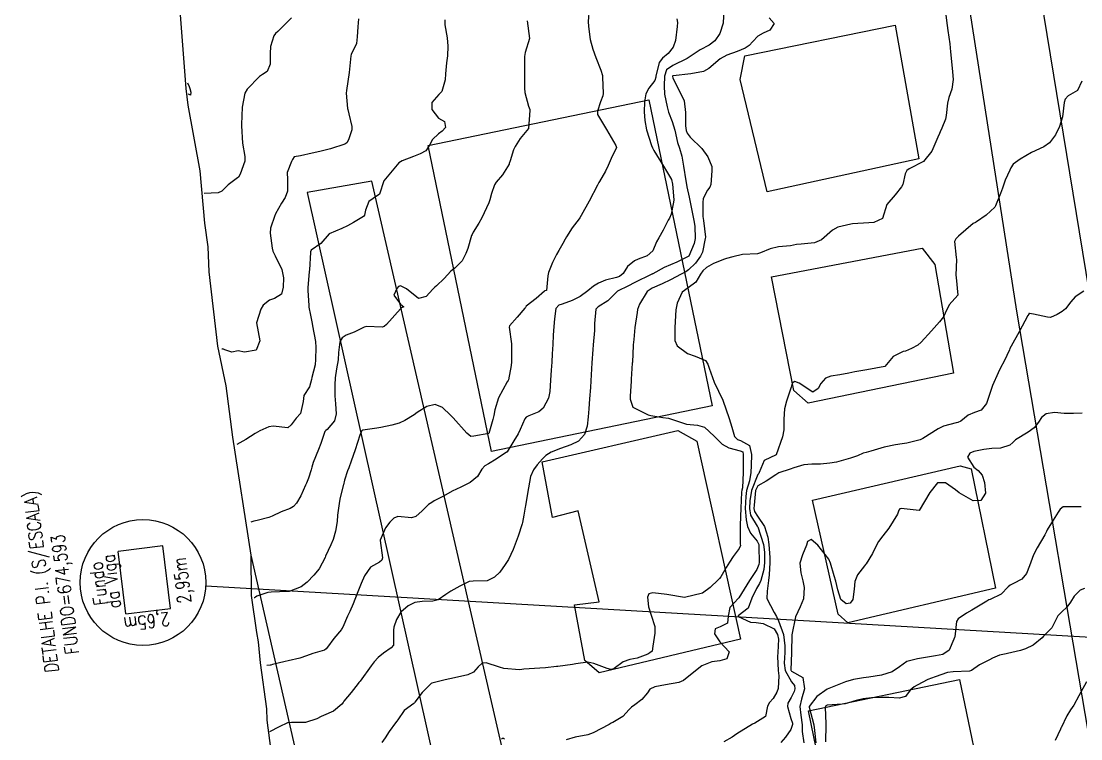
# Model space of a CAD drawing. Header units: metres. Extents: x 292545 to 299085, y 7450245 to 7463078.
# Drawn here: x 296050.9 to 296168.9, y 7455202.4 to 7455282.2 of the extents above; entities that cross this region are included whole.
import ezdxf

# ---------------------------------------------------------------- set-up
doc = ezdxf.new("R2010")
doc.units = ezdxf.units.M
doc.linetypes.add('CONTINUO', pattern=[0])
doc.linetypes.add('TRACEJADO', pattern=[8.7, 8, -0.7])
for name, color, linetype in [('Area', 45, 'Continuous'), ('Curvas de Nivel 1m', 11, 'Continuous'), ('Curvas de Nivel 5m', 15, 'Continuous'), ('Edificações', 30, 'Continuous'), ('TEXTO', 45, 'Continuous'), ('Vias Primárias', 230, 'Continuous')]:
    doc.layers.add(name, color=color, linetype=linetype)
doc.styles.add('ROMANS', font='romans', dxfattribs={"height": 0.2})

msp = doc.modelspace()

# ---------------------------------------------------------------- linework, layer by layer
at = {"layer": 'Area'}
msp.add_polyline3d([(296079.58, 7455194.83, 693.71), (296078.33, 7455204.45, 695.09), (296078.27, 7455205.69, 695.29), (296077.57, 7455210.8, 696.02), (296077.35, 7455213.17, 696.37), (296077.18, 7455214.19, 696.49), (296076.59, 7455218.32, 697.01), (296076.52, 7455222.79, 697.47), (296074.5, 7455235.93, 698.84), (296073.77, 7455241.66, 699.52), (296072.83, 7455246.06, 700.93), (296071.85, 7455254.36, 700.23), (296071.75, 7455257.12, 700.47), (296071.37, 7455259.75, 707.89), (296070.85, 7455265.58, 701.19), (296069.53, 7455272.9, 701.35), (296069.3, 7455274.76, 701.37), (296068.61, 7455283.9, 701.77)], dxfattribs=at)
at = {"layer": 'Curvas de Nivel 1m', "flags": 128}
for points, elevation in [([(296114.14, 7455283.62), (296114.04, 7455282.21), (296114.06, 7455281.67), (296114.27, 7455280.21), (296114.56, 7455279.13), (296114.9, 7455278.21), (296115.46, 7455276.78), (296115.63, 7455276.2), (296115.64, 7455276.01), (296115.71, 7455274.2), (296115.68, 7455273.94), (296115.41, 7455273.27), (296115.06, 7455272.21), (296115.07, 7455271.87), (296115.39, 7455271.3), (296116.07, 7455270.19), (296117.13, 7455268.41), (296117.19, 7455268.18), (296116.58, 7455266.95), (296116.25, 7455266.19), (296115.96, 7455265.56), (296115.31, 7455264.4), (296115.23, 7455264.27), (296115.19, 7455264.2), (296115.08, 7455263.98), (296114.15, 7455262.22), (296113.27, 7455260.63), (296113.12, 7455260.37), (296113.03, 7455260.23), (296112.26, 7455259.23), (296111.62, 7455258.25), (296111.48, 7455257.99), (296111.23, 7455257.51), (296110.76, 7455256.71), (296110.51, 7455256.26), (296110.06, 7455255.4), (296109.61, 7455254.27), (296109.55, 7455253.9), (296109.39, 7455252.27), (296109.22, 7455252.21), (296109.16, 7455252.18), (296108.25, 7455251.38), (296107.15, 7455250.51), (296107.05, 7455250.39), (296106.99, 7455250.3), (296106.14, 7455249.3), (296105.27, 7455248.32), (296105.23, 7455248.2), (296105.49, 7455246.32), (296105.51, 7455245.89), (296105.51, 7455244.32), (296105.47, 7455243.91), (296105.18, 7455242.32), (296105.13, 7455242.23), (296105.04, 7455242.11), (296104.06, 7455240.33), (296103.65, 7455238.98), (296103.53, 7455238.34), (296103.42, 7455237.92), (296102.99, 7455236.35), (296102.97, 7455236.33), (296101.3, 7455236.04), (296100.97, 7455236), (296100.54, 7455236.37), (296099, 7455238.1), (296098.72, 7455238.39), (296097.83, 7455239.23), (296097.01, 7455239.56), (296096.08, 7455239.36), (296095.01, 7455238.67), (296094.68, 7455238.44), (296093.65, 7455237.8), (296092.99, 7455237.48), (296092.2, 7455237.26), (296090.98, 7455237.01), (296090.53, 7455236.94), (296088.98, 7455236.73), (296088.85, 7455236.64), (296088.77, 7455236.51), (296088.63, 7455236.17), (296088.12, 7455234.52), (296087.66, 7455233.25), (296087.4, 7455232.53), (296087.27, 7455232.19), (296086.91, 7455231.14), (296086.8, 7455230.64), (296086.78, 7455230.54), (296086.41, 7455229.02), (296086.33, 7455228.55), (296086.16, 7455227.25), (296086.1, 7455226.55), (296085.93, 7455225.46), (296085.65, 7455224.55), (296085.41, 7455223.97), (296084.81, 7455222.68), (296084.76, 7455222.56), (296084.1, 7455221.27), (296083.51, 7455220.58), (296082.77, 7455219.8), (296082.11, 7455219.26), (296080.76, 7455218.76), (296080.63, 7455218.75), (296078.76, 7455218.7), (296078.38, 7455218.64), (296077.18, 7455218.23), (296077.02, 7455218.13), (296076.95, 7455218.08), (296076.9, 7455218.07), (296076.87, 7455218.06)], 697), ([(296153.77, 7455283.51), (296153.99, 7455281.75), (296154.05, 7455281.21), (296154.26, 7455279.74), (296154.37, 7455278.85), (296154.45, 7455277.74), (296154.58, 7455276.62), (296154.63, 7455275.74), (296154.49, 7455274.69), (296154.18, 7455273.74), (296154.03, 7455273.13), (296153.87, 7455271.75), (296153.79, 7455271.35), (296153.38, 7455270.32), (296153.21, 7455269.92), (296153.14, 7455269.75), (296152.95, 7455269.33), (296152.26, 7455267.76), (296151.34, 7455266.61), (296149.74, 7455265.79), (296149.51, 7455265.62), (296149.32, 7455265.26), (296149.04, 7455264.07), (296148.9, 7455263.8), (296148.18, 7455262.92), (296147.28, 7455261.82), (296146.8, 7455260.29), (296145.82, 7455259.84), (296145.25, 7455259.81), (296143.45, 7455259.67), (296143.25, 7455259.64), (296141.82, 7455259.31), (296141.24, 7455258.99), (296140.01, 7455257.91), (296139.23, 7455257.58), (296137.74, 7455257.42), (296137.23, 7455257.37), (296136.53, 7455257.25), (296135.22, 7455257.12), (296134.28, 7455256.92), (296133.22, 7455256.44), (296132.86, 7455256.35), (296131.22, 7455256.28), (296130.12, 7455256.03), (296129.43, 7455255.82), (296129.21, 7455255.75), (296127.99, 7455255.27), (296127.19, 7455254.84), (296126.79, 7455254.46), (296126.53, 7455254.07), (296126.03, 7455253.21), (296125.17, 7455252.55), (296124.48, 7455252.09), (296123.92, 7455250.87), (296123.8, 7455250.1), (296123.74, 7455249.49), (296123.66, 7455248.1), (296123.68, 7455246.69), (296123.95, 7455246.1), (296125.08, 7455245.25), (296125.95, 7455244.94), (296127.08, 7455244.47), (296127.36, 7455244.06), (296127.51, 7455243.61), (296128.04, 7455242.05), (296129.02, 7455240.04), (296129.73, 7455238.03), (296130.01, 7455237.05), (296130.32, 7455236.02), (296130.64, 7455235.68), (296130.97, 7455235.57), (296131.98, 7455235.02), (296132.2, 7455234), (296132.16, 7455232.78), (296132.15, 7455232), (296131.99, 7455231.08), (296131.67, 7455230.01), (296131.56, 7455229.35), (296131.5, 7455228.01), (296131.6, 7455226.74), (296131.78, 7455226.01), (296132.09, 7455225.24), (296132.84, 7455224.35), (296133.02, 7455223.99), (296133.04, 7455223.77), (296133.07, 7455221.99), (296133.04, 7455221.75), (296132.8, 7455221.21), (296131.98, 7455220), (296130.79, 7455218.05), (296130.78, 7455218.02), (296129.8, 7455216.98), (296129.61, 7455216.03), (296129.54, 7455215.22), (296128.72, 7455214.83), (296128.18, 7455214.59), (296128.11, 7455214.05), (296128.7, 7455213.14), (296129.74, 7455212.03), (296129.46, 7455211.25), (296128.67, 7455211.03), (296127.78, 7455210.94), (296126.67, 7455210.48), (296126.15, 7455210.07), (296124.65, 7455208.86), (296124.12, 7455208.62), (296122.65, 7455208.35), (296121.46, 7455208.13), (296120.91, 7455207.87), (296120.63, 7455207.49), (296120.02, 7455206.75), (296119.23, 7455206.15), (296118.87, 7455205.9), (296118.61, 7455205.61), (296117.9, 7455204.86), (296116.78, 7455204.18), (296116.65, 7455204.12), (296116.59, 7455204.1), (296116.37, 7455203.97), (296114.58, 7455203.02), (296113.98, 7455202.81), (296112.58, 7455202.53), (296111.57, 7455202.25)], 693), ([(296081.03, 7455282.61), (296079.51, 7455281.11), (296079.26, 7455280.88), (296079.07, 7455280.63), (296078.69, 7455279.43), (296078.65, 7455278.64), (296078.65, 7455277.45), (296078.32, 7455276.64), (296077.8, 7455276.3), (296077.45, 7455276.08), (296076.08, 7455274.67), (296075.85, 7455274.25), (296075.55, 7455272.68), (296075.46, 7455270.76), (296075.46, 7455270.68), (296075.46, 7455270.6), (296075.58, 7455268.68), (296075.85, 7455267.19), (296075.85, 7455266.67), (296075.32, 7455265.21), (296075.11, 7455264.88), (296074.86, 7455264.68), (296073.98, 7455264.02), (296073.29, 7455263.34), (296072.87, 7455263.12), (296071.29, 7455263.08)], 701), ([(296098.09, 7455282.4), (296098.1, 7455281.82), (296098.34, 7455280.4), (296098.42, 7455279.46), (296098.37, 7455278.4), (296098.27, 7455277.59), (296098.17, 7455276.4), (296098.13, 7455275.72), (296097.76, 7455274.42), (296097.42, 7455274.07), (296096.63, 7455273.21), (296096.65, 7455272.43), (296097.39, 7455271.46), (296098.05, 7455271.07), (296098.17, 7455270.41), (296097.78, 7455270.01), (296097.37, 7455269.72), (296096.71, 7455269.08), (296096.38, 7455268.43), (296095.97, 7455267.81), (296095.34, 7455267.49), (296094.59, 7455267.19), (296093.34, 7455266.7), (296092.96, 7455266.47), (296091.31, 7455264.49), (296090.8, 7455262.99), (296090.12, 7455262.5), (296089.62, 7455262.17), (296089.27, 7455261.22), (296089.14, 7455260.64), (296089.03, 7455260.51), (296087.94, 7455259.83), (296087.25, 7455259.46), (296086.62, 7455259.17), (296085.23, 7455258.56), (296084.29, 7455257.5), (296083.21, 7455256.74), (296083.14, 7455256.58), (296083.13, 7455256.5), (296083.01, 7455254.58), (296083, 7455254.39), (296082.84, 7455252.58), (296082.83, 7455252.26), (296082.94, 7455250.58), (296082.96, 7455250.4), (296083.13, 7455249.53), (296083.31, 7455248.58), (296083.35, 7455248.35), (296083.69, 7455246.57), (296083.75, 7455245.91), (296083.71, 7455244.57), (296083.64, 7455243.99), (296083.29, 7455242.58), (296083.25, 7455242.37), (296083.03, 7455241.55), (296082.39, 7455240.59), (296082.33, 7455239.9), (296082.02, 7455238.59), (296081.53, 7455238.06), (296080.98, 7455237.32), (296080.6, 7455236.99), (296078.98, 7455237.15), (296078.52, 7455237.1), (296077.49, 7455236.65), (296076.97, 7455236.36), (296075.94, 7455235.69), (296074.95, 7455235.13)], 699), ([(296107.25, 7455282.3), (296107.49, 7455280.3), (296107.01, 7455278.77), (296106.95, 7455278.31), (296106.95, 7455276.82), (296106.94, 7455276.31), (296106.94, 7455274.8), (296106.99, 7455274.3), (296107.41, 7455272.77), (296107.53, 7455272.43), (296107.55, 7455272.3), (296107.38, 7455270.3), (296106.47, 7455269.2), (296105.9, 7455268.31), (296105.73, 7455267.93), (296105.34, 7455266.69), (296105.25, 7455266.4), (296105.23, 7455266.32), (296104.51, 7455265.13), (296103.8, 7455264.34), (296103.6, 7455264.04), (296103.29, 7455263.06), (296103.09, 7455262.34), (296102.98, 7455262.04), (296102.2, 7455260.36), (296101.87, 7455259.75), (296101.24, 7455258.76), (296101.11, 7455258.49), (296101.07, 7455258.37), (296100.64, 7455256.95), (296100.44, 7455256.38), (296100.01, 7455255.57), (296099.2, 7455254.76), (296098.77, 7455254.4), (296098, 7455253.59), (296097.17, 7455252.78), (296096.97, 7455252.62), (296096.74, 7455252.42), (296096, 7455251.58), (296095.15, 7455251.39), (296093.83, 7455252.45), (296093.17, 7455252.78), (296092.92, 7455252.71), (296092.74, 7455252.47), (296092.42, 7455251.74), (296093.15, 7455250.74), (296093.52, 7455250.46), (296093.27, 7455250.33), (296093.14, 7455250.24), (296091.61, 7455248.48), (296091.35, 7455248.26), (296091.12, 7455248.18), (296089.37, 7455248.25), (296089.12, 7455248.2), (296088.01, 7455247.62), (296087.1, 7455247.29), (296086.65, 7455247), (296086.42, 7455246.55), (296086.26, 7455245.37), (296086.2, 7455244.55), (296086.05, 7455243.56), (296085.89, 7455242.55), (296085.83, 7455241.76), (296085.85, 7455240.55), (296085.92, 7455239.64), (296086.01, 7455238.55), (296085.8, 7455237.74), (296084.98, 7455236.81), (296084.84, 7455236.69), (296084.75, 7455236.56), (296084.28, 7455235.24), (296084.02, 7455234.57), (296083.45, 7455233.1), (296083.29, 7455232.58), (296083.21, 7455232.3), (296082.91, 7455231.37), (296082.69, 7455230.81), (296082.59, 7455230.59), (296082.08, 7455229.41), (296081.58, 7455228.6), (296081.26, 7455228.23), (296080.87, 7455227.98), (296079.88, 7455227.61), (296078.86, 7455227.13), (296078.51, 7455226.99), (296077.21, 7455226.65), (296076.85, 7455226.57), (296076.49, 7455226.47)], 698), ([(296123.91, 7455282.49), (296123.96, 7455282.1), (296123.95, 7455281.67), (296123.77, 7455280.11), (296123.49, 7455279.36), (296122.94, 7455278.66), (296122.3, 7455278.12), (296121.95, 7455277.65), (296121.57, 7455276.13), (296121.56, 7455276.02), (296121.45, 7455275.64), (296120.79, 7455274.77), (296120.45, 7455274.14), (296120.3, 7455273.25), (296120.28, 7455272.14), (296120.33, 7455271.2), (296120.52, 7455270.14), (296121.07, 7455268.42), (296121.2, 7455268.13), (296121.35, 7455267.86), (296122.4, 7455266.12), (296123.31, 7455264.61), (296123.43, 7455264.11), (296123.55, 7455262.37), (296123.54, 7455262.11), (296123.27, 7455260.77), (296123.07, 7455260.31), (296122.93, 7455260.11), (296122.39, 7455258.97), (296121.89, 7455258.12), (296121.65, 7455257.7), (296121.22, 7455256.67), (296120.6, 7455256.14), (296119.6, 7455255.76), (296119.2, 7455255.58), (296118.43, 7455254.93), (296117.93, 7455254.17), (296117.51, 7455253.84), (296117.18, 7455253.73), (296115.97, 7455253.4), (296115.18, 7455253.08), (296114.62, 7455252.75), (296114, 7455252.22), (296113.16, 7455251.6), (296112.25, 7455251.14), (296111.15, 7455250.75), (296110.78, 7455250.62), (296110.45, 7455250.26), (296110.29, 7455249.1), (296110.21, 7455248.26), (296110.15, 7455247.31), (296110.11, 7455246.26), (296110.04, 7455245.22), (296109.98, 7455244.27), (296109.92, 7455243.41), (296109.84, 7455242.27), (296109.77, 7455241.01), (296109.61, 7455240.27), (296109.01, 7455239.16), (296108.55, 7455238.75), (296107.44, 7455238.3), (296107.14, 7455238.16), (296107, 7455237.99), (296106.48, 7455236.81), (296106.23, 7455236.31), (296105.75, 7455235.53), (296105.02, 7455234.32), (296104.99, 7455234.28), (296104.95, 7455234.26), (296103.78, 7455233.49), (296102.93, 7455232.98), (296102.55, 7455232.73), (296102.21, 7455232.36), (296101.71, 7455231.56), (296100.91, 7455230.88), (296099.85, 7455230.39), (296098.9, 7455229.91), (296097.93, 7455229.38), (296096.89, 7455228.84), (296096.63, 7455228.68), (296096.28, 7455228.43), (296095.55, 7455227.75), (296094.86, 7455227.09), (296094.36, 7455226.95), (296092.86, 7455227.1), (296092.41, 7455226.92), (296091.97, 7455226.48), (296091.49, 7455225.84), (296090.9, 7455224.49), (296090.89, 7455224.43), (296091.14, 7455222.49), (296091.06, 7455222.23), (296090.81, 7455222.01), (296089.82, 7455221.48), (296089.14, 7455220.51), (296088.77, 7455219.66), (296088.34, 7455218.52), (296087.9, 7455217.38), (296087.51, 7455216.53), (296087.26, 7455216.01), (296086.72, 7455214.8), (296086.63, 7455214.63), (296086.57, 7455214.54), (296085.72, 7455213.53), (296085.04, 7455212.56), (296084.89, 7455212.36), (296084.69, 7455212.23), (296083.39, 7455211.87), (296082.68, 7455211.61), (296081.95, 7455211.32), (296080.67, 7455211.03), (296080.31, 7455210.98), (296078.91, 7455210.63), (296078.72, 7455210.57), (296078.66, 7455210.56), (296078.29, 7455210.52)], 696), ([(296134.17, 7455282.62), (296134.73, 7455281.97), (296134.24, 7455281.25), (296133.51, 7455280.91), (296132.93, 7455280.57), (296132.36, 7455280), (296131.95, 7455279.54), (296131.49, 7455279.25), (296130.63, 7455278.87), (296129.48, 7455278.47), (296128.71, 7455278.04), (296127.46, 7455276.97), (296126.86, 7455276.66), (296125.46, 7455276.4), (296123.5, 7455276.16), (296123.45, 7455276.15), (296123.43, 7455276.13), (296123.43, 7455276.11), (296123.45, 7455275.91), (296124.4, 7455274.1), (296124.72, 7455273.39), (296124.86, 7455272.09), (296124.87, 7455270.6), (296124.95, 7455270.09), (296125.06, 7455269.77), (296125.37, 7455269.33), (296126.69, 7455268.07), (296127.34, 7455267.16), (296127.78, 7455266.06), (296127.81, 7455265.57), (296127.67, 7455264.06), (296127.58, 7455263.78), (296127.3, 7455263.45), (296126.83, 7455262.52), (296126.78, 7455262.07), (296126.81, 7455260.52), (296126.85, 7455260.06), (296127.08, 7455258.22), (296127.07, 7455258.06), (296126.74, 7455256.54), (296126.55, 7455256.07), (296125.98, 7455255.3), (296125.19, 7455254.55), (296124.91, 7455254.36), (296124.37, 7455254.09), (296123.18, 7455253.46), (296122.28, 7455253.02), (296121.17, 7455252.51), (296120.6, 7455252.14), (296119.73, 7455250.73), (296119.54, 7455250.15), (296119.48, 7455249.82), (296119.24, 7455248.16), (296119.1, 7455246.82), (296119.05, 7455246.2), (296119.05, 7455246.16), (296118.95, 7455244.29), (296118.94, 7455244.16), (296118.83, 7455242.38), (296118.82, 7455242.16), (296118.69, 7455240.5), (296118.71, 7455240.16), (296119.01, 7455239.28), (296120.71, 7455238.42), (296121, 7455238.36), (296122.33, 7455238.12), (296122.99, 7455238.04), (296123.09, 7455238.01), (296124.99, 7455237.37), (296126.2, 7455237.29), (296126.98, 7455237.05), (296128.05, 7455236.05), (296128.96, 7455235.17), (296129.68, 7455234.75), (296130.96, 7455234.43), (296131.23, 7455234.29), (296131.29, 7455234.01), (296131.28, 7455233.68), (296131.3, 7455232.01), (296131.19, 7455230.3), (296131.13, 7455230.02), (296131.09, 7455229.82), (296131.02, 7455228.02), (296130.96, 7455226.13), (296130.96, 7455226.02), (296130.93, 7455224.11), (296130.94, 7455224.02), (296130.97, 7455223.88), (296130.83, 7455223.54), (296130.17, 7455222.67), (296129.75, 7455222.03), (296129.4, 7455221.43), (296128.79, 7455220.39), (296128.64, 7455220.19), (296128.49, 7455220.04), (296127.61, 7455219.22), (296126.77, 7455218.58), (296124.76, 7455218.09), (296122.77, 7455218.41), (296121.24, 7455218.61), (296120.77, 7455218.49), (296120.63, 7455218.14), (296120.75, 7455217.04), (296121.03, 7455216.14), (296121.44, 7455214.85), (296121.44, 7455214.13), (296121.23, 7455212.66), (296121.14, 7455212.13), (296120.9, 7455211.92), (296120.69, 7455211.8), (296119.5, 7455211.33), (296118.68, 7455211.19), (296117.92, 7455210.92), (296116.94, 7455210.18), (296116.74, 7455210.1), (296116.66, 7455210.08), (296116.56, 7455210.08), (296116.14, 7455210.19), (296114.67, 7455210.73), (296113.99, 7455210.9), (296112.67, 7455210.72), (296112.28, 7455210.62), (296110.67, 7455210.42), (296110.5, 7455210.41), (296109.3, 7455210.27), (296108.66, 7455210.21), (296106.86, 7455210.1), (296106.66, 7455210.07), (296106.41, 7455210.05), (296104.66, 7455210.18), (296104.17, 7455210.33), (296102.67, 7455210.83), (296102.24, 7455210.78), (296101.78, 7455210.36), (296101.26, 7455209.76), (296100.65, 7455209.47), (296099.48, 7455209.21), (296098.65, 7455209.04), (296098.12, 7455208.94), (296096.64, 7455208.57), (296096.55, 7455208.52), (296096.45, 7455208.42), (296095.55, 7455207.51), (296094.76, 7455206.44), (296094.7, 7455206.36), (296094.62, 7455206.28), (296093.57, 7455205.5), (296092.85, 7455204.47), (296092.74, 7455204.32), (296092.59, 7455204.15), (296091.88, 7455203.17), (296091.46, 7455202.48), (296091.09, 7455201.96)], 694), ([(296069.44, 7455275.38), (296069.65, 7455274.96), (296069.72, 7455274.75), (296069.82, 7455274.35), (296069.79, 7455274.02), (296069.65, 7455274.07), (296069.58, 7455274.11), (296069.54, 7455274.17)], 702), ([(296168.97, 7455275.56), (296168.48, 7455274.52), (296167.43, 7455273.93), (296167.12, 7455273.58), (296167.01, 7455273.18), (296166.82, 7455271.59), (296166.47, 7455270.51), (296166.02, 7455269.6), (296165.36, 7455268.72), (296164.73, 7455268.25), (296163.35, 7455267.63), (296162.1, 7455266.89), (296161.33, 7455266.33), (296161.07, 7455265.92), (296160.95, 7455265.66), (296160.44, 7455264.54), (296160.13, 7455263.67), (296159.91, 7455263.06), (296159.37, 7455261.68), (296159.34, 7455261.62), (296159.28, 7455261.55), (296158.31, 7455260.65), (296157.26, 7455259.9), (296157.13, 7455259.83), (296156.88, 7455259.71), (296155.24, 7455258.33), (296154.94, 7455258.03), (296154.8, 7455257.73), (296155, 7455255.95), (296155.01, 7455255.73), (296154.96, 7455253.96), (296154.97, 7455253.73), (296155.16, 7455251.73), (296154.21, 7455250.67), (296153.76, 7455249.74), (296153.57, 7455249.32), (296153.13, 7455248.78), (296152.22, 7455247.76), (296151.1, 7455246.5), (296150.71, 7455246.17), (296150.01, 7455245.79), (296149.35, 7455245.53), (296149.09, 7455245.46), (296147.98, 7455244.91), (296147.06, 7455243.82), (296145.06, 7455243.45), (296143.72, 7455243.2), (296143.05, 7455243.07), (296142.05, 7455242.89), (296141.05, 7455242.72), (296140.45, 7455242.5), (296139.92, 7455241.91), (296139.61, 7455241.34), (296139.03, 7455240.95), (296137.5, 7455241.94), (296137.04, 7455242.14), (296136.75, 7455241.94), (296136.61, 7455241.51), (296136.1, 7455239.95), (296135.87, 7455239.1), (296135.79, 7455237.96), (296135.79, 7455236.77), (296135.65, 7455235.96), (296134.95, 7455233.97), (296133.6, 7455233.33), (296133.07, 7455231.99), (296133.01, 7455231.9), (296132.92, 7455231.79), (296132.21, 7455230), (296132.03, 7455228.86), (296131.99, 7455228), (296132.11, 7455227.24), (296132.85, 7455226.04), (296132.88, 7455225.99), (296132.91, 7455225.94), (296133.54, 7455223.98), (296133.65, 7455223.15), (296133.66, 7455221.98), (296133.57, 7455221.21), (296133.23, 7455219.99), (296133.11, 7455219.66), (296132.77, 7455219.1), (296132.26, 7455218), (296131.85, 7455216.9), (296130.73, 7455216.05), (296130.72, 7455216.04), (296130.71, 7455216.02), (296130.73, 7455215.98), (296132.08, 7455215.36), (296132.73, 7455215.3), (296133.49, 7455215.21), (296134.72, 7455214.6), (296135.12, 7455213.97), (296135.2, 7455213.47), (296135.15, 7455211.97), (296135.12, 7455211.52), (296135.16, 7455209.97), (296135.24, 7455209.38), (296135.18, 7455207.96), (296135.04, 7455207.57), (296134.63, 7455206.85), (296134.2, 7455206.4), (296134, 7455205.98), (296133.75, 7455204.83), (296132.59, 7455204.11), (296132.32, 7455203.99), (296130.58, 7455202.9), (296130.06, 7455202.54), (296129.14, 7455202.03)], 692), ([(296169.17, 7455252.18), (296168.24, 7455251.57), (296167.74, 7455251), (296167.14, 7455250.24), (296166.79, 7455249.94), (296166.23, 7455249.6), (296165.47, 7455249.26), (296165.13, 7455249.28), (296163.59, 7455249.63), (296163.13, 7455249.72), (296163.08, 7455249.69), (296163.05, 7455249.63), (296162.97, 7455249.48), (296162, 7455247.65), (296161.1, 7455246.05), (296160.96, 7455245.8), (296160.91, 7455245.66), (296160.34, 7455244.4), (296159.93, 7455243.67), (296159.64, 7455243.09), (296159.04, 7455241.68), (296158.36, 7455239.69), (296157.77, 7455238.94), (296157.01, 7455238.7), (296156.33, 7455238.39), (296155.5, 7455237.72), (296155.16, 7455237.56), (296154.99, 7455237.52), (296153.57, 7455237.16), (296152.98, 7455236.88), (296151.28, 7455235.78), (296150.97, 7455235.65), (296149.48, 7455235.28), (296148.97, 7455235.18), (296148.23, 7455235.08), (296146.96, 7455234.82), (296145.49, 7455234.38), (296144.96, 7455234.24), (296144.65, 7455234.16), (296143.99, 7455233.86), (296143.21, 7455233.61), (296142.95, 7455233.53), (296141.66, 7455233.17), (296140.94, 7455233.03), (296139.9, 7455232.95), (296138.94, 7455232.95), (296138.02, 7455232.85), (296136.93, 7455232.51), (296136.5, 7455232.37), (296135.25, 7455231.97), (296134.92, 7455231.76), (296133.84, 7455231.05), (296132.91, 7455230.53), (296132.65, 7455229.99), (296132.5, 7455228.38), (296132.48, 7455228), (296132.54, 7455227.66), (296132.86, 7455227.14), (296133.65, 7455225.98), (296134.02, 7455224.8), (296134.15, 7455223.98), (296134.25, 7455222.54), (296134.25, 7455221.98), (296134.16, 7455220.6), (296134.1, 7455219.98), (296133.94, 7455218.81), (296133.91, 7455217.98), (296134.74, 7455216.42), (296135, 7455215.97), (296135.21, 7455215.49), (296135.76, 7455213.96), (296135.93, 7455212.72), (296135.91, 7455211.96), (296135.85, 7455210.78), (296135.97, 7455209.96), (296136.65, 7455208.69), (296136.98, 7455208.28), (296137.03, 7455207.94), (296136.94, 7455207.64), (296136.63, 7455206.96), (296136.27, 7455206.31), (296136.22, 7455205.95), (296136.6, 7455204.63), (296136.76, 7455204.11), (296136.77, 7455203.95), (296136.59, 7455203.4), (296136, 7455202.53), (296135.46, 7455201.96)], 691), ([(296168.88, 7455228.2), (296168.26, 7455228.2), (296166.88, 7455228.17), (296166.56, 7455227.91), (296166.35, 7455227.6), (296165.76, 7455226.71), (296165.11, 7455225.61), (296165.02, 7455225.44), (296164.85, 7455225.07), (296163.99, 7455223.62), (296163.6, 7455222.85), (296163.16, 7455221.63), (296162.79, 7455220.75), (296162.3, 7455220.14), (296161.38, 7455219.65), (296160.98, 7455219.46), (296160.78, 7455219.26), (296159.99, 7455218.45), (296158.76, 7455217.88), (296158.62, 7455217.82), (296158.4, 7455217.69), (296156.74, 7455216.67), (296156.12, 7455216.34), (296155.22, 7455215.73), (296155.03, 7455215.43), (296154.85, 7455213.73), (296154.8, 7455213.64), (296154.71, 7455213.45), (296154.2, 7455212.23), (296153.5, 7455211.75), (296152.68, 7455211.58), (296152.46, 7455211.55), (296150.68, 7455211.27), (296149.49, 7455210.98), (296148.67, 7455210.37), (296147.86, 7455209.81), (296146.66, 7455209.46), (296145.28, 7455209.22), (296144.66, 7455209.14), (296143.56, 7455208.96), (296142.65, 7455208.7), (296140.64, 7455207.9), (296139.47, 7455207.07), (296138.61, 7455205.95), (296138.61, 7455205.93), (296138.61, 7455205.88), (296139.13, 7455203.91), (296139.23, 7455203.27), (296139.35, 7455201.91)], 689), ([(296169.26, 7455219.08), (296168.77, 7455218.89), (296168.11, 7455218.23), (296167.71, 7455217.58), (296167.31, 7455217.02), (296166.74, 7455216.51), (296166.29, 7455216.04), (296166.08, 7455215.6), (296165.63, 7455214.7), (296164.71, 7455213.77), (296164.54, 7455213.61), (296163.54, 7455212.79), (296162.69, 7455212.37), (296162.15, 7455212.19), (296160.69, 7455211.84), (296160.53, 7455211.82), (296159.82, 7455211.67), (296159.04, 7455211.32), (296158.68, 7455211.15), (296157.57, 7455210.6), (296156.67, 7455209.96), (296156.48, 7455209.9), (296154.66, 7455209.82), (296154.02, 7455209.74), (296152.66, 7455209.26), (296151.83, 7455208.95), (296150.65, 7455208.34), (296150.3, 7455208.13), (296149.87, 7455207.79), (296149.35, 7455207.08), (296148.63, 7455206.88), (296147.5, 7455206.95), (296146.63, 7455206.97), (296145.56, 7455206.91), (296144.63, 7455206.81), (296143.85, 7455206.63), (296142.62, 7455206.26), (296142.29, 7455206.21), (296140.62, 7455206.11), (296140.47, 7455206.04), (296140.41, 7455205.9), (296140.47, 7455204.03), (296140.47, 7455203.9), (296140.43, 7455202.04)], 688), ([(296169.49, 7455208.72), (296168.85, 7455207.57), (296168.63, 7455207.14), (296168.08, 7455206.12), (296167.71, 7455205.58), (296167.28, 7455204.91), (296166.65, 7455203.59), (296166.64, 7455203.54), (296166.59, 7455203.45), (296165.98, 7455202.19)], 687), ([(296104.74, 7455202.33), (296104.63, 7455202.38), (296104.57, 7455202.4), (296104.52, 7455202.39), (296104.41, 7455202.33)], 693)]:
    msp.add_lwpolyline(points, dxfattribs=dict(at, elevation=elevation))
at = {"layer": 'Curvas de Nivel 5m', "flags": 128}
for points, elevation in [([(296129.13, 7455283.63), (296129.05, 7455282.04), (296128.67, 7455280.88), (296128.14, 7455280.05), (296127.49, 7455279.56), (296126.49, 7455279.07), (296125.48, 7455278.39), (296125.04, 7455278.09), (296123.46, 7455277.3), (296122.74, 7455276.83), (296122.53, 7455276.12), (296122.5, 7455275.05), (296122.54, 7455274.12), (296122.82, 7455272.71), (296122.99, 7455272.11), (296123.39, 7455271.09), (296123.68, 7455270.11), (296123.99, 7455268.73), (296124.2, 7455268.1), (296124.47, 7455267.22), (296124.66, 7455266.09), (296124.91, 7455264.48), (296124.98, 7455264.08), (296125.03, 7455263.81), (296125.29, 7455262.65), (296125.4, 7455262.08), (296125.43, 7455261.93), (296125.8, 7455260.07), (296125.9, 7455259.43), (296125.93, 7455258.07), (296125.82, 7455257.48), (296125.23, 7455256.08), (296123.89, 7455255.42), (296123.2, 7455255.13), (296122.48, 7455254.83), (296121.24, 7455254.13), (296121.2, 7455254.11), (296121.18, 7455254.1), (296121.12, 7455254.07), (296119.17, 7455253.11), (296118.54, 7455252.8), (296117.3, 7455252.18), (296117.22, 7455252.12), (296117.16, 7455252.06), (296116.21, 7455251.13), (296115.15, 7455250.44), (296114.9, 7455250.2), (296114.74, 7455248.58), (296114.75, 7455248.21), (296114.73, 7455247.83), (296114.6, 7455246.21), (296114.56, 7455245.68), (296114.46, 7455244.21), (296114.37, 7455242.89), (296114.33, 7455242.21), (296114.28, 7455241.45), (296114.2, 7455240.21), (296114.12, 7455239.1), (296114.04, 7455238.21), (296113.93, 7455237.16), (296113.63, 7455236.22), (296112.97, 7455235.5), (296112.11, 7455235.09), (296110.96, 7455234.69), (296109.92, 7455234.27), (296109.32, 7455233.9), (296108.94, 7455233.52), (296108.37, 7455232.84), (296107.94, 7455232.29), (296107.63, 7455231.57), (296107.38, 7455230.3), (296107.31, 7455229.88), (296107.05, 7455228.3), (296107.03, 7455228.15), (296106.87, 7455227.25), (296106.72, 7455226.44), (296106.69, 7455226.3), (296106.25, 7455224.9), (296106.04, 7455224.31), (296105.7, 7455223.44), (296105.18, 7455222.32), (296105.03, 7455222.1), (296104.8, 7455221.78), (296104.2, 7455220.92), (296103.61, 7455220.34), (296102.78, 7455219.94), (296101.23, 7455219.91), (296100.78, 7455219.86), (296099.75, 7455219.36), (296098.77, 7455218.79), (296098.52, 7455218.65), (296098.19, 7455218.41), (296097.34, 7455217.83), (296096.75, 7455217.67), (296095.55, 7455217.64), (296094.75, 7455217.52), (296094.01, 7455217.18), (296093.2, 7455216.46), (296092.72, 7455215.64), (296092.42, 7455214.77), (296092.38, 7455214.47), (296092.37, 7455212.8), (296092.12, 7455212.48), (296091.27, 7455211.9), (296090.68, 7455211.42), (296090.24, 7455210.93), (296089.9, 7455210.5), (296088.65, 7455208.78), (296088.53, 7455208.63), (296088.44, 7455208.52), (296087.66, 7455207.5), (296086.86, 7455206.54), (296086.76, 7455206.4), (296086.62, 7455206.23), (296085.71, 7455205.45), (296084.6, 7455204.94), (296084.33, 7455204.83), (296083.84, 7455204.57), (296082.59, 7455204.17), (296081.02, 7455204.17), (296080.59, 7455204.12), (296079.67, 7455203.71), (296078.57, 7455203.12)], 695), ([(296088.49, 7455282.52), (296088.4, 7455281.63), (296088.34, 7455280.52), (296088.25, 7455279.77), (296087.66, 7455278.53), (296087.61, 7455278.39), (296087.45, 7455276.53), (296087.13, 7455274.53), (296087.12, 7455274.23), (296087.27, 7455272.53), (296087.29, 7455272.42), (296087.4, 7455271.94), (296087.73, 7455270.53), (296087.74, 7455270.16), (296087.36, 7455269.04), (296087.19, 7455268.7), (296086.96, 7455268.54), (296085.35, 7455268.03), (296084.17, 7455267.75), (296083.34, 7455267.54), (296082.01, 7455267.27), (296081.34, 7455267.14), (296081.12, 7455266.83), (296081.01, 7455266.61), (296080.55, 7455265.39), (296080.58, 7455264.62), (296080.58, 7455263.33), (296080.32, 7455262.62), (296079.92, 7455261.98), (296079.26, 7455260.8), (296079.2, 7455260.7), (296079.17, 7455260.63), (296078.67, 7455259.21), (296078.64, 7455258.64), (296078.87, 7455256.98), (296078.94, 7455256.63), (296079.21, 7455256.12), (296079.94, 7455254.62), (296080.12, 7455253.68), (296080.11, 7455252.62), (296079.93, 7455251.85), (296079.15, 7455251.39), (296078.59, 7455251.19), (296077.89, 7455250.64), (296077.61, 7455250.17), (296077.12, 7455248.65), (296077.5, 7455246.65), (296077.08, 7455245.64), (296075.8, 7455245.39), (296075.08, 7455245.56), (296074.37, 7455245.4), (296073.6, 7455245.66), (296073.39, 7455245.76), (296073.32, 7455245.75), (296073.27, 7455245.72)], 700), ([(296169.01, 7455238.61), (296168.02, 7455238.56), (296167.01, 7455238.59), (296165.92, 7455238.69), (296165.01, 7455238.55), (296164.49, 7455238.13), (296164.14, 7455237.62), (296163.65, 7455236.96), (296162.98, 7455236.49), (296161.59, 7455235.65), (296161.28, 7455235.35), (296160.96, 7455235.03), (296159.91, 7455234.72), (296158.96, 7455234.69), (296158.07, 7455234.58), (296156.95, 7455234.35), (296156.51, 7455234.16), (296156.24, 7455233.72), (296156.93, 7455232.59), (296157.43, 7455232.21), (296157.87, 7455231.7), (296158.12, 7455230.9), (296158.26, 7455229.69), (296157.72, 7455228.87), (296156.89, 7455228.84), (296155.33, 7455229.73), (296154.91, 7455230.06), (296153.8, 7455230.86), (296152.91, 7455230.84), (296152.07, 7455229.76), (296150.87, 7455227.78), (296148.88, 7455227.99), (296148.7, 7455227.97), (296148.62, 7455227.8), (296148.44, 7455227.38), (296147.49, 7455225.82), (296146.84, 7455224.97), (296146.33, 7455224.34), (296146.08, 7455223.84), (296145.66, 7455223), (296144.97, 7455221.85), (296144.9, 7455221.75), (296144.8, 7455221.62), (296144.02, 7455220.63), (296143.72, 7455219.86), (296143.63, 7455219.01), (296143.48, 7455217.86), (296143.18, 7455217.45), (296142.76, 7455217.4), (296142.14, 7455217.88), (296141.82, 7455218.93), (296141.6, 7455219.89), (296141.4, 7455220.51), (296141, 7455221.9), (296140.81, 7455222.36), (296139.59, 7455223.91), (296138.84, 7455224.56), (296138.44, 7455224.32), (296138.33, 7455223.93), (296137.9, 7455222.84), (296137.59, 7455221.93), (296137.69, 7455220.84), (296137.91, 7455219.93), (296138.06, 7455219.21), (296138, 7455217.93), (296137.62, 7455217.06), (296137.11, 7455215.94), (296136.71, 7455213.95), (296136.67, 7455211.97), (296136.67, 7455211.95), (296136.6, 7455210.01), (296136.61, 7455209.95), (296136.66, 7455209.89), (296137.93, 7455209.2), (296138.1, 7455207.93), (296137.77, 7455206.79), (296137.58, 7455205.94), (296137.68, 7455205.01), (296137.84, 7455203.93), (296137.85, 7455203.19), (296138.02, 7455201.93)], 690)]:
    msp.add_lwpolyline(points, dxfattribs=dict(at, elevation=elevation))
at = {"layer": 'Edificações'}
for points in [[(296131.46, 7455278.4), (296148.18, 7455281.79), (296150.83, 7455266.93), (296133.95, 7455263.25), (296130.95, 7455275.74)], [(296096.24, 7455268.39), (296120.78, 7455273.48), (296127.83, 7455239.43), (296103.29, 7455234.34)], [(296134.44, 7455253.79), (296151.2, 7455256.99), (296152.6, 7455255.15), (296154.7, 7455243.06), (296138.53, 7455239.71), (296136.91, 7455241.14)], [(296126.11, 7455235.48), (296130.98, 7455213.46), (296115.25, 7455209.72), (296113.67, 7455211.06), (296112.5, 7455217.28), (296115.27, 7455217.59), (296112.94, 7455227.73), (296110.08, 7455226.98), (296108.93, 7455233.21), (296124.03, 7455236.67)], [(296139.01, 7455228.94), (296155.42, 7455232.76), (296156.64, 7455232.42), (296159.37, 7455219.14), (296142.94, 7455215.27), (296141.87, 7455216.24)], [(296138.55, 7455205.46), (296155.36, 7455208.95), (296158.28, 7455194.87), (296141.46, 7455191.39)]]:
    msp.add_lwpolyline(points, close=True, dxfattribs=at)
at = {"layer": 'TEXTO', "linetype": 'TRACEJADO', "flags": 128}
msp.add_lwpolyline([(296062.59, 7455216.27), (296061.74, 7455223.22)], dxfattribs=at)
at = {"layer": 'TEXTO', "linetype": 'CONTINUO'}
for points in [[(296062.59, 7455216.27, 0), (296067.56, 7455216.88, 0), (296066.7, 7455223.83, 0), (296061.74, 7455223.22, 0)], [(296281.92, 7455207.15, 0), (296071.49, 7455219.35, 0)]]:
    msp.add_polyline3d(points, dxfattribs=at)
msp.add_circle((296064.5, 7455219.76), 7, dxfattribs=at)
at = {"layer": 'Vias Primárias'}
msp.add_lwpolyline([(296235.78, 7455324.12, 0.010905), (296236.72, 7455316.84, -0.151444), (296236.51, 7455313.51, -0.196046), (296234.26, 7455313.29), (296228.16, 7455313.55), (296235.79, 7455249.95, 0.025051), (296237.91, 7455227.66, -0.431045), (296227.4, 7455212.32), (296190.25, 7455203.67, -0.463634), (296177.08, 7455211.32), (296170.17, 7455249.95), (296163.33, 7455291.69), (296155.6, 7455289.06), (296161.68, 7455249.95), (296170.92, 7455195.56, -0.426266), (296159.69, 7455180.4), (296122.18, 7455172.12, -0.50663), (296108.39, 7455184.24), (296089.98, 7455264.44), (296082.78, 7455263.19), (296101.32, 7455180.03), (296101.67, 7455177.81, -0.862509), (296086.92, 7455177.34), (296076.52, 7455222.79)], format="xyb", dxfattribs=at)

# ---------------------------------------------------------------- texts
at = {"layer": 'TEXTO', "style": 'ROMANS', "width": 0.8}
for s, rotation, p in [('DETALHE P.I. (S/ESCALA)', 97, (296055.13, 7455209.85)), ('FUNDO=674,593', 97, (296057.38, 7455211.87)), ('Fundo', 97, (296060.57, 7455217.34)), ('da Viga', 97, (296062.07, 7455216.97)), ('2,95m', 97, (296069.88, 7455217.53)), ('2,65m', 187, (296067.39, 7455216.45))]:
    msp.add_text(s, height=1.5, rotation=rotation, dxfattribs=at).set_placement(p)

doc.saveas('drawing.dxf')
